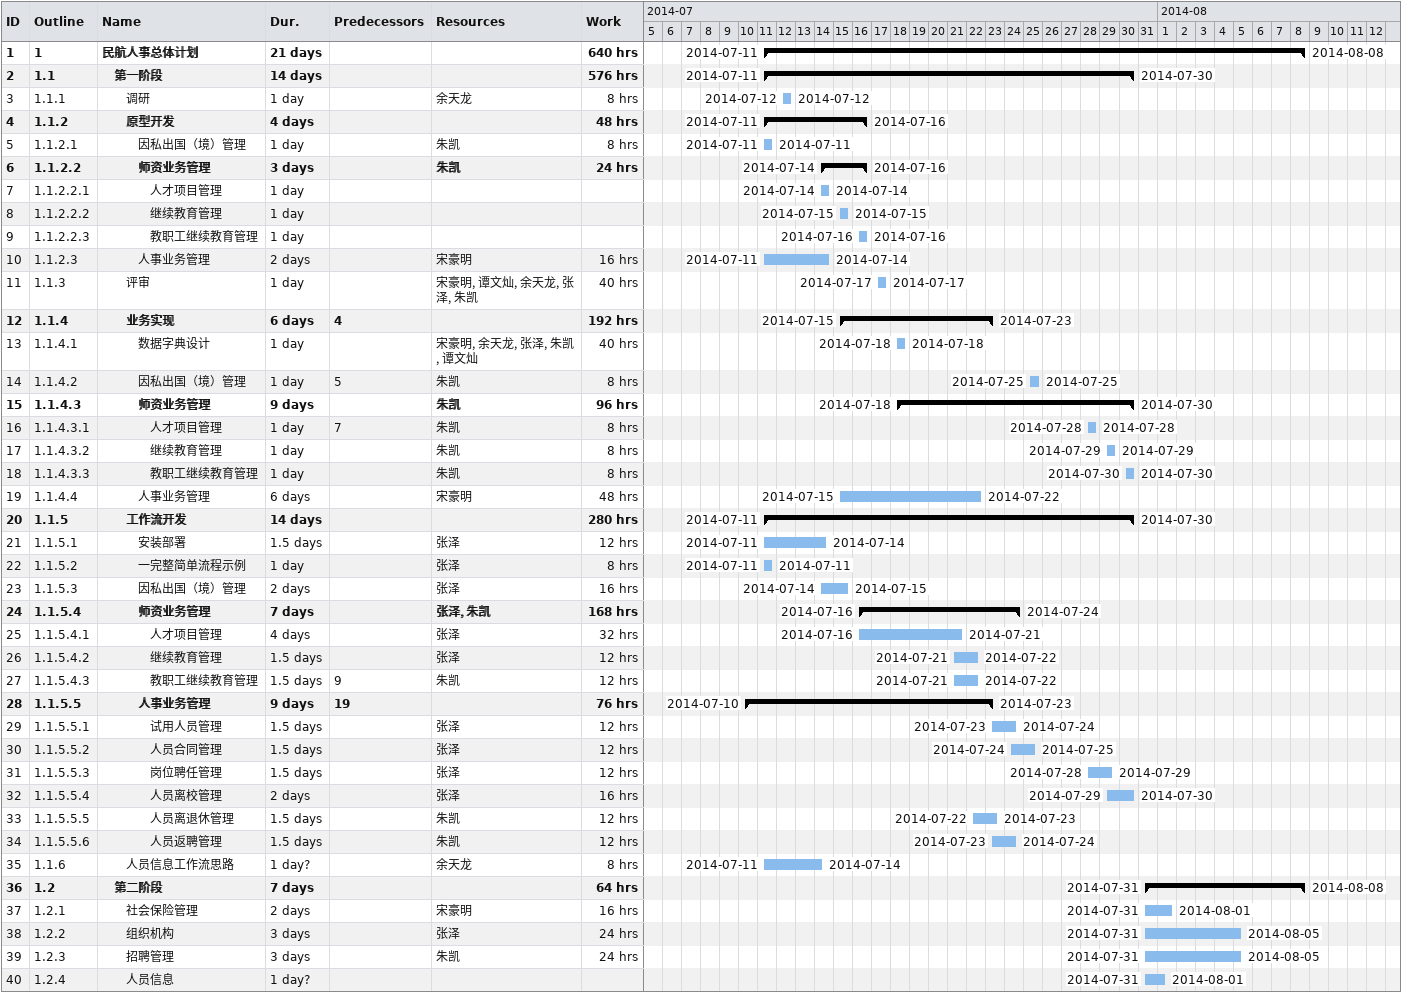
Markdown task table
| ID | WBS | Task | Duration | Start | Finish | Predecessors | Resources | Work (h) |
|---|---|---|---|---|---|---|---|---|
| 1 | 1 | **民航人事总体计划** | 21d | 2014-07-11 | 2014-08-08 |  |  | 640 |
| 2 | 1.1 | **第一阶段** | 14d | 2014-07-11 | 2014-07-30 |  |  | 576 |
| 3 | 1.1.1 | 调研 | 1d | 2014-07-12 | 2014-07-12 |  | 余天龙 | 8 |
| 4 | 1.1.2 | **原型开发** | 4d | 2014-07-11 | 2014-07-16 |  |  | 48 |
| 5 | 1.1.2.1 | 因私出国（境）管理 | 1d | 2014-07-11 | 2014-07-11 |  | 朱凯 | 8 |
| 6 | 1.1.2.2 | **师资业务管理** | 3d | 2014-07-14 | 2014-07-16 |  | 朱凯 | 24 |
| 7 | 1.1.2.2.1 | 人才项目管理 | 1d | 2014-07-14 | 2014-07-14 |  |  |  |
| 8 | 1.1.2.2.2 | 继续教育管理 | 1d | 2014-07-15 | 2014-07-15 |  |  |  |
| 9 | 1.1.2.2.3 | 教职工继续教育管理 | 1d | 2014-07-16 | 2014-07-16 |  |  |  |
| 10 | 1.1.2.3 | 人事业务管理 | 2d | 2014-07-11 | 2014-07-14 |  | 宋豪明 | 16 |
| 11 | 1.1.3 | 评审 | 1d | 2014-07-17 | 2014-07-17 |  | 宋豪明, 谭文灿, 余天龙, 张泽, 朱凯 | 40 |
| 12 | 1.1.4 | **业务实现** | 6d | 2014-07-15 | 2014-07-23 | 4 |  | 192 |
| 13 | 1.1.4.1 | 数据字典设计 | 1d | 2014-07-18 | 2014-07-18 |  | 宋豪明, 余天龙, 张泽, 朱凯, 谭文灿 | 40 |
| 14 | 1.1.4.2 | 因私出国（境）管理 | 1d | 2014-07-25 | 2014-07-25 | 5 | 朱凯 | 8 |
| 15 | 1.1.4.3 | **师资业务管理** | 9d | 2014-07-18 | 2014-07-30 |  | 朱凯 | 96 |
| 16 | 1.1.4.3.1 | 人才项目管理 | 1d | 2014-07-28 | 2014-07-28 | 7 | 朱凯 | 8 |
| 17 | 1.1.4.3.2 | 继续教育管理 | 1d | 2014-07-29 | 2014-07-29 |  | 朱凯 | 8 |
| 18 | 1.1.4.3.3 | 教职工继续教育管理 | 1d | 2014-07-30 | 2014-07-30 |  | 朱凯 | 8 |
| 19 | 1.1.4.4 | 人事业务管理 | 6d | 2014-07-15 | 2014-07-22 |  | 宋豪明 | 48 |
| 20 | 1.1.5 | **工作流开发** | 14d | 2014-07-11 | 2014-07-30 |  |  | 280 |
| 21 | 1.1.5.1 | 安装部署 | 1.5d | 2014-07-11 | 2014-07-14 |  | 张泽 | 12 |
| 22 | 1.1.5.2 | 一完整简单流程示例 | 1d | 2014-07-11 | 2014-07-11 |  | 张泽 | 8 |
| 23 | 1.1.5.3 | 因私出国（境）管理 | 2d | 2014-07-14 | 2014-07-15 |  | 张泽 | 16 |
| 24 | 1.1.5.4 | **师资业务管理** | 7d | 2014-07-16 | 2014-07-24 |  | 张泽, 朱凯 | 168 |
| 25 | 1.1.5.4.1 | 人才项目管理 | 4d | 2014-07-16 | 2014-07-21 |  | 张泽 | 32 |
| 26 | 1.1.5.4.2 | 继续教育管理 | 1.5d | 2014-07-21 | 2014-07-22 |  | 张泽 | 12 |
| 27 | 1.1.5.4.3 | 教职工继续教育管理 | 1.5d | 2014-07-21 | 2014-07-22 | 9 | 朱凯 | 12 |
| 28 | 1.1.5.5 | **人事业务管理** | 9d | 2014-07-10 | 2014-07-23 | 19 |  | 76 |
| 29 | 1.1.5.5.1 | 试用人员管理 | 1.5d | 2014-07-23 | 2014-07-24 |  | 张泽 | 12 |
| 30 | 1.1.5.5.2 | 人员合同管理 | 1.5d | 2014-07-24 | 2014-07-25 |  | 张泽 | 12 |
| 31 | 1.1.5.5.3 | 岗位聘任管理 | 1.5d | 2014-07-28 | 2014-07-29 |  | 张泽 | 12 |
| 32 | 1.1.5.5.4 | 人员离校管理 | 2d | 2014-07-29 | 2014-07-30 |  | 张泽 | 16 |
| 33 | 1.1.5.5.5 | 人员离退休管理 | 1.5d | 2014-07-22 | 2014-07-23 |  | 朱凯 | 12 |
| 34 | 1.1.5.5.6 | 人员返聘管理 | 1.5d | 2014-07-23 | 2014-07-24 |  | 朱凯 | 12 |
| 35 | 1.1.6 | 人员信息工作流思路 | 1d? | 2014-07-11 | 2014-07-14 |  | 余天龙 | 8 |
| 36 | 1.2 | **第二阶段** | 7d | 2014-07-31 | 2014-08-08 |  |  | 64 |
| 37 | 1.2.1 | 社会保险管理 | 2d | 2014-07-31 | 2014-08-01 |  | 宋豪明 | 16 |
| 38 | 1.2.2 | 组织机构 | 3d | 2014-07-31 | 2014-08-05 |  | 张泽 | 24 |
| 39 | 1.2.3 | 招聘管理 | 3d | 2014-07-31 | 2014-08-05 |  | 朱凯 | 24 |
| 40 | 1.2.4 | 人员信息 | 1d? | 2014-07-31 | 2014-08-01 |  |  |  |
